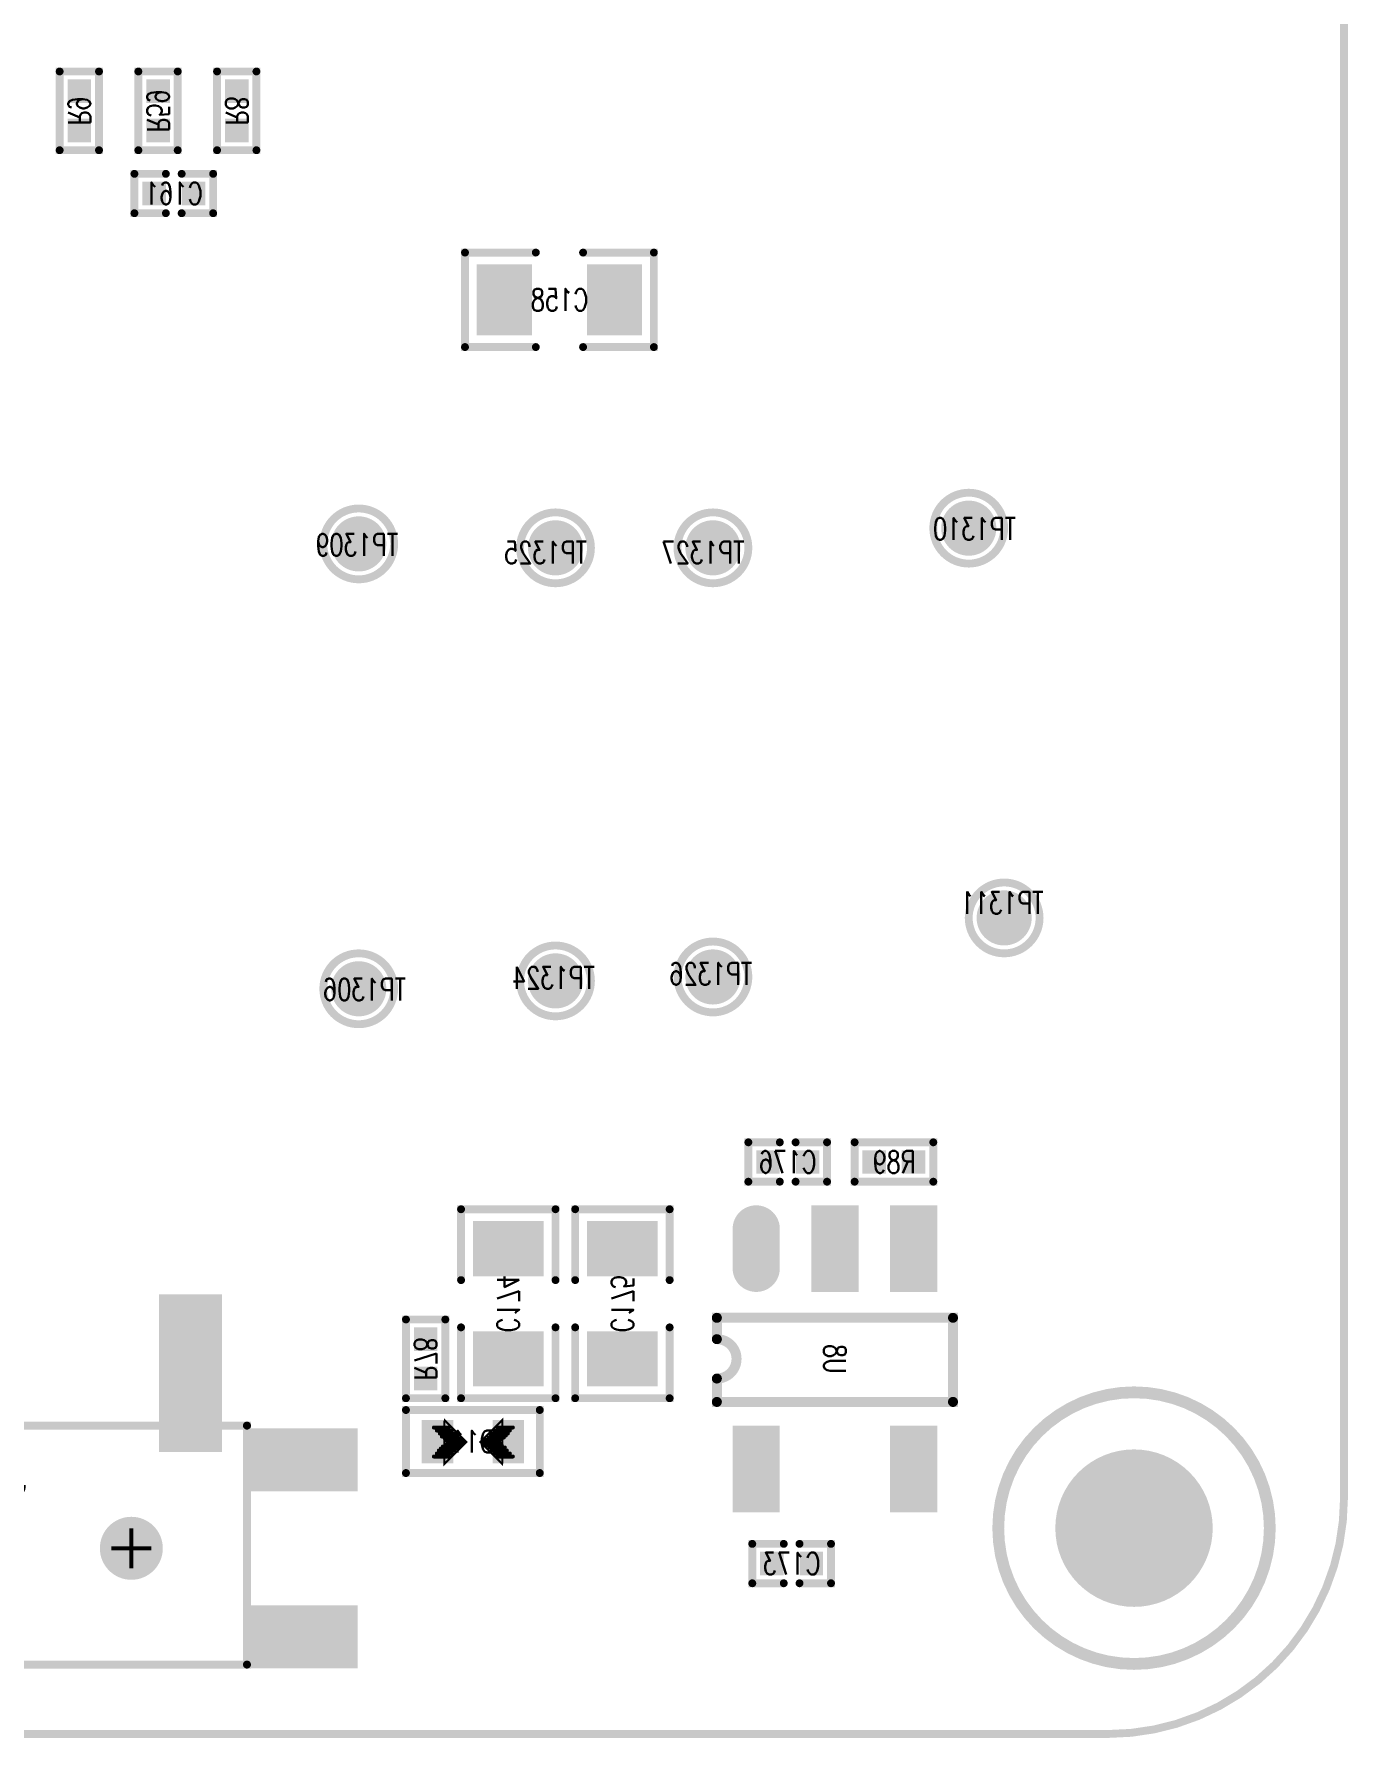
# Model space of a CAD drawing. Extents: x -52.6 to 3.6, y -24.2 to 61.8.
# Drawn here: x -13.12 to 3.57, y -23.56 to -1.92 of the extents above; entities that cross this region are included whole.
import ezdxf
from ezdxf.enums import TextEntityAlignment as Align

# ---------------------------------------------------------------- set-up
doc = ezdxf.new("R2010")
doc.units = 0
doc.linetypes.add('TRMIDX_0', pattern=[2, 1, 1])
doc.linetypes.add('TRMIDX_1', pattern=[2, 1, 1])
for name, color, linetype in [('BOARD_OUTLINE_00', 255, 'CONTINUOUS'), ('DRIL_NPLTE_THRU_01', 3, 'CONTINUOUS'), ('DRIL_NPLTE_THRU_02', 176, 'CONTINUOUS'), ('DRIL_NPLTE_THRU_03', 222, 'CONTINUOUS'), ('DRIL_NPLTE_THRU_04', 34, 'CONTINUOUS'), ('DRIL_NPLTE_THRU_05', 171, 'CONTINUOUS'), ('DRIL_NPLTE_THRU_06', 186, 'CONTINUOUS'), ('DRIL_NPLTE_THRU_07', 6, 'CONTINUOUS'), ('DRIL_NPLTE_THRU_08', 2, 'CONTINUOUS'), ('DRIL_PLTE_THRU_01', 3, 'CONTINUOUS'), ('DRIL_PLTE_THRU_02', 176, 'CONTINUOUS'), ('DRIL_PLTE_THRU_03', 222, 'CONTINUOUS'), ('DRIL_PLTE_THRU_04', 34, 'CONTINUOUS'), ('DRIL_PLTE_THRU_05', 171, 'CONTINUOUS'), ('DRIL_PLTE_THRU_06', 186, 'CONTINUOUS'), ('DRIL_PLTE_THRU_07', 6, 'CONTINUOUS'), ('DRIL_PLTE_THRU_08', 2, 'CONTINUOUS'), ('DRIL_SYMBOL', 255, 'CONTINUOUS'), ('PADS_BOT', 56, 'CONTINUOUS'), ('PADS_INNER', 96, 'CONTINUOUS'), ('PADS_TOP', 96, 'CONTINUOUS'), ('PART_BOT_2DLINE_00', 130, 'CONTINUOUS'), ('PART_BOT_2DLINE_126', 254, 'CONTINUOUS'), ('PART_BOT_COPPER_01', 5, 'CONTINUOUS'), ('PART_BOT_COPPER_121', 4, 'CONTINUOUS'), ('PART_BOT_CUTOUT_01', 5, 'CONTINUOUS'), ('PART_NAME_129', 3, 'CONTINUOUS')]:
    doc.layers.add(name, color=color, linetype=linetype)
doc.styles.add('W0$04', font='simplex', dxfattribs={"width": 0.75})

# ---------------------------------------------------------------- blocks, each defined once
blk = doc.blocks.new('BOARD_1')
at = {"layer": 'BOARD_OUTLINE_00', "const_width": 0.1}
blk.add_lwpolyline([(2.96515, 77.63739, 0.41421356), (-0.03411, 74.63813), (-0.03411, -4.3651, 0.41421356), (2.96515, -7.36436), (52.96851, -7.36436, 0.41421356), (55.96777, -4.3651), (55.96777, 74.63813, 0.41421356), (52.96851, 77.63739)], format="xyb", close=True, dxfattribs=at)
blk = doc.blocks.new('PART_BODY_BOT_17')
at = {"layer": 'PART_BOT_COPPER_121', "const_width": 1}
blk.add_lwpolyline([(0.5, 0, 1), (-0.5, 0, 1)], format="xyb", close=True, dxfattribs=at)
at = {"layer": 'PART_BOT_CUTOUT_01', "const_width": 0.15}
blk.add_lwpolyline([(1.725, 0, 1), (-1.725, 0, 1)], format="xyb", close=True, dxfattribs=at)
blk = doc.blocks.new('DRIL_HOLE_0')
blk.add_lwpolyline([(0, 0, 1), (0, 0, 1)], format="xyb", close=True)
blk = doc.blocks.new('PAD_0')
blk.add_lwpolyline([(0, 0, 1), (0, 0, 1)], format="xyb", close=True)
blk = doc.blocks.new('PAD_15')
at = {"const_width": 0.5}
blk.add_lwpolyline([(0, -0.25, 1), (0, 0.25, 1)], format="xyb", close=True, dxfattribs=at)
blk = doc.blocks.new('STK_BOT_23')
at = {"layer": 'DRIL_PLTE_THRU_01'}
blk.add_blockref('DRIL_HOLE_0', (0, 0), dxfattribs=at)
at = {"layer": 'DRIL_PLTE_THRU_02'}
blk.add_blockref('DRIL_HOLE_0', (0, 0), dxfattribs=at)
at = {"layer": 'DRIL_PLTE_THRU_03'}
blk.add_blockref('DRIL_HOLE_0', (0, 0), dxfattribs=at)
at = {"layer": 'DRIL_PLTE_THRU_04'}
blk.add_blockref('DRIL_HOLE_0', (0, 0), dxfattribs=at)
at = {"layer": 'DRIL_PLTE_THRU_05'}
blk.add_blockref('DRIL_HOLE_0', (0, 0), dxfattribs=at)
at = {"layer": 'DRIL_PLTE_THRU_06'}
blk.add_blockref('DRIL_HOLE_0', (0, 0), dxfattribs=at)
at = {"layer": 'DRIL_PLTE_THRU_07'}
blk.add_blockref('DRIL_HOLE_0', (0, 0), dxfattribs=at)
at = {"layer": 'DRIL_PLTE_THRU_08'}
blk.add_blockref('DRIL_HOLE_0', (0, 0), dxfattribs=at)
at = {"layer": 'PADS_BOT'}
blk.add_blockref('PAD_15', (0, 0), dxfattribs=at)
at = {"layer": 'PADS_INNER'}
blk.add_blockref('PAD_0', (0, 0), dxfattribs=at)
at = {"layer": 'PADS_TOP'}
blk.add_blockref('PAD_0', (0, 0), dxfattribs=at)
blk = doc.blocks.new('SYM_BOT_23')
for name in ['PART_BODY_BOT_17', 'STK_BOT_23']:
    blk.add_blockref(name, (0, 0))
blk = doc.blocks.new('PART_BOT_89')
blk.add_blockref('SYM_BOT_23', (0, 0))
blk = doc.blocks.new('SMOOTH_0$127')
at = {"const_width": 0.0635}
blk.add_lwpolyline([(-0.03175, 0, 1), (0.03175, 0, 1)], format="xyb", close=True, dxfattribs=at)
blk = doc.blocks.new('PART_BODY_BOT_18')
at = {"layer": 'PART_BOT_2DLINE_00', "const_width": 0.127}
blk.add_lwpolyline([(-0.25, 1.5, 1), (0.25, 1.5), (0.547, 1.5), (0.547, -1.5), (-0.521, -1.5), (-0.521, 1.5)], format="xyb", close=True, dxfattribs=at)
at = {"layer": 'PART_BOT_2DLINE_00'}
for p in [(-0.521, 1.5), (-0.25, 1.5), (0.25, 1.5), (0.547, 1.5), (-0.521, -1.5), (0.547, -1.5)]:
    blk.add_blockref('SMOOTH_0$127', p, dxfattribs=at)
blk = doc.blocks.new('PAD_16')
at = {"const_width": 0.3}
blk.add_lwpolyline([(-0.25, -0.15), (0.25, -0.15, 1), (0.25, 0.15), (-0.25, 0.15, 1)], format="xyb", close=True, dxfattribs=at)
blk = doc.blocks.new('STK_BOT_24')
at = {"layer": 'DRIL_PLTE_THRU_01'}
blk.add_blockref('DRIL_HOLE_0', (0, 0), dxfattribs=at)
at = {"layer": 'DRIL_PLTE_THRU_02'}
blk.add_blockref('DRIL_HOLE_0', (0, 0), dxfattribs=at)
at = {"layer": 'DRIL_PLTE_THRU_03'}
blk.add_blockref('DRIL_HOLE_0', (0, 0), dxfattribs=at)
at = {"layer": 'DRIL_PLTE_THRU_04'}
blk.add_blockref('DRIL_HOLE_0', (0, 0), dxfattribs=at)
at = {"layer": 'DRIL_PLTE_THRU_05'}
blk.add_blockref('DRIL_HOLE_0', (0, 0), dxfattribs=at)
at = {"layer": 'DRIL_PLTE_THRU_06'}
blk.add_blockref('DRIL_HOLE_0', (0, 0), dxfattribs=at)
at = {"layer": 'DRIL_PLTE_THRU_07'}
blk.add_blockref('DRIL_HOLE_0', (0, 0), dxfattribs=at)
at = {"layer": 'DRIL_PLTE_THRU_08'}
blk.add_blockref('DRIL_HOLE_0', (0, 0), dxfattribs=at)
at = {"layer": 'PADS_BOT'}
blk.add_blockref('PAD_16', (0, 0), dxfattribs=at)
at = {"layer": 'PADS_INNER'}
blk.add_blockref('PAD_0', (0, 0), dxfattribs=at)
at = {"layer": 'PADS_TOP'}
blk.add_blockref('PAD_0', (0, 0), dxfattribs=at)
blk = doc.blocks.new('PAD_17')
at = {"const_width": 0.6}
blk.add_lwpolyline([(-0.55, 0), (0.55, 0)], dxfattribs=at)
blk = doc.blocks.new('STK_BOT_25')
at = {"layer": 'DRIL_PLTE_THRU_01'}
blk.add_blockref('DRIL_HOLE_0', (0, 0), dxfattribs=at)
at = {"layer": 'DRIL_PLTE_THRU_02'}
blk.add_blockref('DRIL_HOLE_0', (0, 0), dxfattribs=at)
at = {"layer": 'DRIL_PLTE_THRU_03'}
blk.add_blockref('DRIL_HOLE_0', (0, 0), dxfattribs=at)
at = {"layer": 'DRIL_PLTE_THRU_04'}
blk.add_blockref('DRIL_HOLE_0', (0, 0), dxfattribs=at)
at = {"layer": 'DRIL_PLTE_THRU_05'}
blk.add_blockref('DRIL_HOLE_0', (0, 0), dxfattribs=at)
at = {"layer": 'DRIL_PLTE_THRU_06'}
blk.add_blockref('DRIL_HOLE_0', (0, 0), dxfattribs=at)
at = {"layer": 'DRIL_PLTE_THRU_07'}
blk.add_blockref('DRIL_HOLE_0', (0, 0), dxfattribs=at)
at = {"layer": 'DRIL_PLTE_THRU_08'}
blk.add_blockref('DRIL_HOLE_0', (0, 0), dxfattribs=at)
at = {"layer": 'PADS_BOT'}
blk.add_blockref('PAD_17', (0, 0), dxfattribs=at)
at = {"layer": 'PADS_INNER'}
blk.add_blockref('PAD_0', (0, 0), dxfattribs=at)
at = {"layer": 'PADS_TOP'}
blk.add_blockref('PAD_0', (0, 0), dxfattribs=at)
blk = doc.blocks.new('SYM_BOT_24')
for name, p in [('PART_BODY_BOT_18', (0, 0)), ('STK_BOT_24', (-1.4, 1)), ('STK_BOT_25', (1.4, 1)), ('STK_BOT_25', (-1.4, 0)), ('STK_BOT_25', (-1.4, -1)), ('STK_BOT_25', (1.4, -1))]:
    blk.add_blockref(name, p)
blk = doc.blocks.new('PART_BOT_115')
blk.add_blockref('SYM_BOT_24', (0, 0))
at = {"layer": 'PART_NAME_129', "style": 'W0$04', "width": 0.75}
blk.add_text('U8', height=0.28, rotation=180, dxfattribs=at).set_placement((0, 0), align=Align.MIDDLE_CENTER)
blk = doc.blocks.new('SMOOTH_0$1')
at = {"const_width": 0.05}
blk.add_lwpolyline([(-0.025, 0, 1), (0.025, 0, 1)], format="xyb", close=True, dxfattribs=at)
blk = doc.blocks.new('PART_BODY_BOT_164')
at = {"layer": 'PART_BOT_2DLINE_126', "const_width": 0.1}
for points in [[(-0.1, 0.25), (-0.5, 0.25), (-0.5, -0.25), (-0.1, -0.25)], [(0.1, 0.25), (0.5, 0.25), (0.5, -0.25), (0.1, -0.25)]]:
    blk.add_lwpolyline(points, dxfattribs=at)
at = {"layer": 'PART_BOT_2DLINE_126'}
for p in [(-0.5, 0.25), (-0.1, 0.25), (0.1, 0.25), (0.5, 0.25), (-0.5, -0.25), (-0.1, -0.25), (0.1, -0.25), (0.5, -0.25)]:
    blk.add_blockref('SMOOTH_0$1', p, dxfattribs=at)
blk = doc.blocks.new('PAD_1')
at = {"const_width": 0.3}
blk.add_lwpolyline([(-0.15, 0), (0.15, 0)], dxfattribs=at)
blk = doc.blocks.new('STK_BOT_408')
at = {"layer": 'DRIL_NPLTE_THRU_01'}
blk.add_blockref('DRIL_HOLE_0', (0, 0), dxfattribs=at)
at = {"layer": 'DRIL_NPLTE_THRU_02'}
blk.add_blockref('DRIL_HOLE_0', (0, 0), dxfattribs=at)
at = {"layer": 'DRIL_NPLTE_THRU_03'}
blk.add_blockref('DRIL_HOLE_0', (0, 0), dxfattribs=at)
at = {"layer": 'DRIL_NPLTE_THRU_04'}
blk.add_blockref('DRIL_HOLE_0', (0, 0), dxfattribs=at)
at = {"layer": 'DRIL_NPLTE_THRU_05'}
blk.add_blockref('DRIL_HOLE_0', (0, 0), dxfattribs=at)
at = {"layer": 'DRIL_NPLTE_THRU_06'}
blk.add_blockref('DRIL_HOLE_0', (0, 0), dxfattribs=at)
at = {"layer": 'DRIL_NPLTE_THRU_07'}
blk.add_blockref('DRIL_HOLE_0', (0, 0), dxfattribs=at)
at = {"layer": 'DRIL_NPLTE_THRU_08'}
blk.add_blockref('DRIL_HOLE_0', (0, 0), dxfattribs=at)
at = {"layer": 'PADS_BOT'}
blk.add_blockref('PAD_1', (0, 0), dxfattribs=at)
at = {"layer": 'PADS_INNER'}
blk.add_blockref('PAD_0', (0, 0), dxfattribs=at)
at = {"layer": 'PADS_TOP'}
blk.add_blockref('PAD_0', (0, 0), dxfattribs=at)
blk = doc.blocks.new('SYM_BOT_9')
for name, p in [('PART_BODY_BOT_164', (0, 0)), ('STK_BOT_408', (-0.25, 0)), ('STK_BOT_408', (0.25, 0))]:
    blk.add_blockref(name, p)
blk = doc.blocks.new('PART_BOT_145')
blk.add_blockref('SYM_BOT_9', (0, 0))
at = {"layer": 'PART_NAME_129', "style": 'W0$04', "width": 0.75}
blk.add_text('C161', height=0.28, rotation=180, dxfattribs=at).set_placement((0, 0), align=Align.MIDDLE_CENTER)
blk = doc.blocks.new('SMOOTH_0$0254')
at = {"const_width": 0.0127}
blk.add_lwpolyline([(-0.00635, 0, 1), (0.00635, 0, 1)], format="xyb", close=True, dxfattribs=at)
blk = doc.blocks.new('SMOOTH_0$0508')
at = {"const_width": 0.0254}
blk.add_lwpolyline([(-0.0127, 0, 1), (0.0127, 0, 1)], format="xyb", close=True, dxfattribs=at)
blk = doc.blocks.new('PART_BODY_BOT_29')
at = {"layer": 'PART_BOT_2DLINE_126', "const_width": 0.1}
blk.add_lwpolyline([(0.85, -0.4), (0.85, 0.4), (-0.85, 0.4), (-0.85, -0.4)], close=True, dxfattribs=at)
at = {"layer": 'PART_BOT_COPPER_01', "linetype": 'TRMIDX_0', "const_width": 0.0254}
for points in [[(-0.3556, -0.2667), (-0.08255, 0.00635), (-0.36195, 0.28575), (-0.36195, -0.254), (-0.3556, -0.254)], [(-0.3048, -0.1651), (-0.1397, 0), (-0.31115, 0.17145), (-0.31115, -0.1524), (-0.3048, -0.1524)]]:
    blk.add_lwpolyline(points, close=True, dxfattribs=at)
at = {"layer": 'PART_BOT_COPPER_01', "linetype": 'TRMIDX_1', "const_width": 0.0254}
for points in [[(0.3683, 0.2794), (0.09525, 0.00635), (0.37465, -0.27305), (0.37465, 0.2667), (0.3683, 0.2667)], [(0.3175, 0.1778), (0.1524, 0.0127), (0.32385, -0.15875), (0.32385, 0.1651), (0.3175, 0.1651)]]:
    blk.add_lwpolyline(points, close=True, dxfattribs=at)
at = {"layer": 'PART_BOT_COPPER_01', "linetype": 'TRMIDX_0', "const_width": 0.0508}
for points in [[(-0.3048, 0.1905), (-0.4953, 0.1905)], [(-0.2667, 0.1524), (-0.4572, 0.1524)], [(-0.2413, 0.1143), (-0.4318, 0.1143)], [(-0.2159, 0.0889), (-0.4064, 0.0889)], [(-0.1905, 0.0635), (-0.381, 0.0635)], [(-0.1524, 0.0381), (-0.3429, 0.0381)], [(-0.1397, -0.0127), (-0.3302, -0.0127)], [(-0.127, 0.0127), (-0.3175, 0.0127)], [(-0.3048, -0.1778), (-0.4953, -0.1778)], [(-0.2667, -0.1397), (-0.4572, -0.1397)], [(-0.2286, -0.1016), (-0.4191, -0.1016)], [(-0.2032, -0.0635), (-0.3937, -0.0635)], [(-0.1651, -0.0381), (-0.3556, -0.0381)]]:
    blk.add_lwpolyline(points, dxfattribs=at)
at = {"layer": 'PART_BOT_COPPER_01', "linetype": 'TRMIDX_1', "const_width": 0.0508}
for points in [[(0.1397, 0), (0.3302, 0)], [(0.1524, 0.0254), (0.3429, 0.0254)], [(0.1651, -0.0254), (0.3556, -0.0254)], [(0.1778, 0.0508), (0.3683, 0.0508)], [(0.2159, 0.0762), (0.4064, 0.0762)], [(0.2413, 0.1143), (0.4318, 0.1143)], [(0.2794, 0.1524), (0.4699, 0.1524)], [(0.3175, 0.1905), (0.508, 0.1905)], [(0.2032, -0.0508), (0.3937, -0.0508)], [(0.2286, -0.0762), (0.4191, -0.0762)], [(0.254, -0.1016), (0.4445, -0.1016)], [(0.2794, -0.1397), (0.4699, -0.1397)], [(0.3175, -0.1778), (0.508, -0.1778)]]:
    blk.add_lwpolyline(points, dxfattribs=at)
at = {"layer": 'PART_BOT_2DLINE_126'}
for p in [(-0.85, 0.4), (0.85, 0.4), (-0.85, -0.4), (0.85, -0.4)]:
    blk.add_blockref('SMOOTH_0$1', p, dxfattribs=at)
at = {"layer": 'PART_BOT_COPPER_01'}
for name, p in [('SMOOTH_0$0254', (-0.36195, 0.28575)), ('SMOOTH_0$0254', (0.3683, 0.2794)), ('SMOOTH_0$0254', (0.3683, 0.2667)), ('SMOOTH_0$0254', (0.37465, 0.2667)), ('SMOOTH_0$0508', (-0.4953, 0.1905)), ('SMOOTH_0$0508', (-0.4572, 0.1524)), ('SMOOTH_0$0508', (-0.4318, 0.1143)), ('SMOOTH_0$0508', (-0.4064, 0.0889)), ('SMOOTH_0$0508', (-0.381, 0.0635)), ('SMOOTH_0$0508', (-0.3429, 0.0381)), ('SMOOTH_0$0508', (-0.3302, -0.0127)), ('SMOOTH_0$0508', (-0.3175, 0.0127)), ('SMOOTH_0$0508', (-0.3048, 0.1905)), ('SMOOTH_0$0254', (-0.31115, 0.17145)), ('SMOOTH_0$0508', (-0.2667, 0.1524)), ('SMOOTH_0$0508', (-0.2413, 0.1143)), ('SMOOTH_0$0508', (-0.2159, 0.0889)), ('SMOOTH_0$0508', (-0.1905, 0.0635)), ('SMOOTH_0$0508', (-0.1524, 0.0381)), ('SMOOTH_0$0508', (-0.1397, -0.0127)), ('SMOOTH_0$0508', (-0.127, 0.0127)), ('SMOOTH_0$0254', (-0.1397, 0)), ('SMOOTH_0$0254', (-0.08255, 0.00635)), ('SMOOTH_0$0254', (0.09525, 0.00635)), ('SMOOTH_0$0508', (0.1397, 0)), ('SMOOTH_0$0508', (0.1524, 0.0254)), ('SMOOTH_0$0254', (0.1524, 0.0127)), ('SMOOTH_0$0508', (0.1651, -0.0254)), ('SMOOTH_0$0508', (0.1778, 0.0508)), ('SMOOTH_0$0508', (0.2159, 0.0762)), ('SMOOTH_0$0508', (0.2413, 0.1143)), ('SMOOTH_0$0508', (0.2794, 0.1524)), ('SMOOTH_0$0508', (0.3175, 0.1905)), ('SMOOTH_0$0254', (0.3175, 0.1778)), ('SMOOTH_0$0254', (0.3175, 0.1651)), ('SMOOTH_0$0508', (0.3302, 0)), ('SMOOTH_0$0254', (0.32385, 0.1651)), ('SMOOTH_0$0508', (0.3429, 0.0254)), ('SMOOTH_0$0508', (0.3556, -0.0254)), ('SMOOTH_0$0508', (0.3683, 0.0508)), ('SMOOTH_0$0508', (0.4064, 0.0762)), ('SMOOTH_0$0508', (0.4318, 0.1143)), ('SMOOTH_0$0508', (0.4699, 0.1524)), ('SMOOTH_0$0508', (0.508, 0.1905)), ('SMOOTH_0$0508', (-0.4953, -0.1778)), ('SMOOTH_0$0508', (-0.4572, -0.1397)), ('SMOOTH_0$0508', (-0.4191, -0.1016)), ('SMOOTH_0$0508', (-0.3937, -0.0635)), ('SMOOTH_0$0508', (-0.3556, -0.0381)), ('SMOOTH_0$0508', (-0.3048, -0.1778)), ('SMOOTH_0$0254', (-0.31115, -0.1524)), ('SMOOTH_0$0254', (-0.3048, -0.1524)), ('SMOOTH_0$0254', (-0.3048, -0.1651)), ('SMOOTH_0$0508', (-0.2667, -0.1397)), ('SMOOTH_0$0508', (-0.2286, -0.1016)), ('SMOOTH_0$0508', (-0.2032, -0.0635)), ('SMOOTH_0$0508', (-0.1651, -0.0381)), ('SMOOTH_0$0508', (0.2032, -0.0508)), ('SMOOTH_0$0508', (0.2286, -0.0762)), ('SMOOTH_0$0508', (0.254, -0.1016)), ('SMOOTH_0$0508', (0.2794, -0.1397)), ('SMOOTH_0$0508', (0.3175, -0.1778)), ('SMOOTH_0$0254', (0.32385, -0.15875)), ('SMOOTH_0$0508', (0.3937, -0.0508)), ('SMOOTH_0$0508', (0.4191, -0.0762)), ('SMOOTH_0$0508', (0.4445, -0.1016)), ('SMOOTH_0$0508', (0.4699, -0.1397)), ('SMOOTH_0$0508', (0.508, -0.1778)), ('SMOOTH_0$0254', (-0.36195, -0.254)), ('SMOOTH_0$0254', (-0.3556, -0.254)), ('SMOOTH_0$0254', (-0.3556, -0.2667)), ('SMOOTH_0$0254', (0.37465, -0.27305))]:
    blk.add_blockref(name, p, dxfattribs=at)
blk = doc.blocks.new('PAD_23')
at = {"const_width": 0.4}
blk.add_lwpolyline([(-0.275, 0), (0.275, 0)], dxfattribs=at)
blk = doc.blocks.new('STK_BOT_121')
at = {"layer": 'DRIL_PLTE_THRU_01'}
blk.add_blockref('DRIL_HOLE_0', (0, 0), dxfattribs=at)
at = {"layer": 'DRIL_PLTE_THRU_02'}
blk.add_blockref('DRIL_HOLE_0', (0, 0), dxfattribs=at)
at = {"layer": 'DRIL_PLTE_THRU_03'}
blk.add_blockref('DRIL_HOLE_0', (0, 0), dxfattribs=at)
at = {"layer": 'DRIL_PLTE_THRU_04'}
blk.add_blockref('DRIL_HOLE_0', (0, 0), dxfattribs=at)
at = {"layer": 'DRIL_PLTE_THRU_05'}
blk.add_blockref('DRIL_HOLE_0', (0, 0), dxfattribs=at)
at = {"layer": 'DRIL_PLTE_THRU_06'}
blk.add_blockref('DRIL_HOLE_0', (0, 0), dxfattribs=at)
at = {"layer": 'DRIL_PLTE_THRU_07'}
blk.add_blockref('DRIL_HOLE_0', (0, 0), dxfattribs=at)
at = {"layer": 'DRIL_PLTE_THRU_08'}
blk.add_blockref('DRIL_HOLE_0', (0, 0), dxfattribs=at)
at = {"layer": 'PADS_BOT', "rotation": 90}
blk.add_blockref('PAD_23', (0, 0), dxfattribs=at)
at = {"layer": 'PADS_INNER'}
blk.add_blockref('PAD_0', (0, 0), dxfattribs=at)
at = {"layer": 'PADS_TOP'}
blk.add_blockref('PAD_0', (0, 0), dxfattribs=at)
blk = doc.blocks.new('SYM_BOT_22')
for name, p in [('PART_BODY_BOT_29', (0, 0)), ('STK_BOT_121', (-0.45, 0)), ('STK_BOT_121', (0.45, 0))]:
    blk.add_blockref(name, p)
blk = doc.blocks.new('PART_BOT_181')
blk.add_blockref('SYM_BOT_22', (0, 0))
at = {"layer": 'PART_NAME_129', "style": 'W0$04', "width": 0.75}
blk.add_text('D11', height=0.28, rotation=180, dxfattribs=at).set_placement((0, 0), align=Align.MIDDLE_CENTER)
blk = doc.blocks.new('PART_BOT_185')
blk.add_blockref('SYM_BOT_9', (0, 0))
at = {"layer": 'PART_NAME_129', "style": 'W0$04', "width": 0.75}
blk.add_text('C176', height=0.28, rotation=180, dxfattribs=at).set_placement((0, 0), align=Align.MIDDLE_CENTER)
blk = doc.blocks.new('PART_BOT_188')
blk.add_blockref('SYM_BOT_9', (0, 0))
at = {"layer": 'PART_NAME_129', "style": 'W0$04', "width": 0.75}
blk.add_text('C173', height=0.28, rotation=180, dxfattribs=at).set_placement((0, 0), align=Align.MIDDLE_CENTER)
blk = doc.blocks.new('PART_BODY_BOT_163')
at = {"layer": 'PART_BOT_2DLINE_126', "const_width": 0.1}
for points in [[(-0.3, 0.6), (-1.2, 0.6), (-1.2, -0.6), (-0.3, -0.6)], [(0.3, -0.6), (1.2, -0.6), (1.2, 0.6), (0.3, 0.6)]]:
    blk.add_lwpolyline(points, dxfattribs=at)
at = {"layer": 'PART_BOT_2DLINE_126'}
for p in [(-1.2, 0.6), (-0.3, 0.6), (0.3, 0.6), (1.2, 0.6), (-1.2, -0.6), (-0.3, -0.6), (0.3, -0.6), (1.2, -0.6)]:
    blk.add_blockref('SMOOTH_0$1', p, dxfattribs=at)
blk = doc.blocks.new('PAD_3')
at = {"const_width": 0.7}
blk.add_lwpolyline([(-0.45, 0), (0.45, 0)], dxfattribs=at)
blk = doc.blocks.new('STK_BOT_406')
at = {"layer": 'DRIL_PLTE_THRU_01'}
blk.add_blockref('DRIL_HOLE_0', (0, 0), dxfattribs=at)
at = {"layer": 'DRIL_PLTE_THRU_02'}
blk.add_blockref('DRIL_HOLE_0', (0, 0), dxfattribs=at)
at = {"layer": 'DRIL_PLTE_THRU_03'}
blk.add_blockref('DRIL_HOLE_0', (0, 0), dxfattribs=at)
at = {"layer": 'DRIL_PLTE_THRU_04'}
blk.add_blockref('DRIL_HOLE_0', (0, 0), dxfattribs=at)
at = {"layer": 'DRIL_PLTE_THRU_05'}
blk.add_blockref('DRIL_HOLE_0', (0, 0), dxfattribs=at)
at = {"layer": 'DRIL_PLTE_THRU_06'}
blk.add_blockref('DRIL_HOLE_0', (0, 0), dxfattribs=at)
at = {"layer": 'DRIL_PLTE_THRU_07'}
blk.add_blockref('DRIL_HOLE_0', (0, 0), dxfattribs=at)
at = {"layer": 'DRIL_PLTE_THRU_08'}
blk.add_blockref('DRIL_HOLE_0', (0, 0), dxfattribs=at)
at = {"layer": 'PADS_BOT', "rotation": 90}
blk.add_blockref('PAD_3', (0, 0), dxfattribs=at)
at = {"layer": 'PADS_INNER'}
blk.add_blockref('PAD_0', (0, 0), dxfattribs=at)
at = {"layer": 'PADS_TOP'}
blk.add_blockref('PAD_0', (0, 0), dxfattribs=at)
blk = doc.blocks.new('SYM_BOT_12')
for name, p in [('PART_BODY_BOT_163', (0, 0)), ('STK_BOT_406', (-0.7, 0)), ('STK_BOT_406', (0.7, 0))]:
    blk.add_blockref(name, p)
blk = doc.blocks.new('PART_BOT_220')
blk.add_blockref('SYM_BOT_12', (0, 0))
at = {"layer": 'PART_NAME_129', "style": 'W0$04', "width": 0.75}
blk.add_text('C158', height=0.28, rotation=180, dxfattribs=at).set_placement((0, 0), align=Align.MIDDLE_CENTER)
blk = doc.blocks.new('PART_BOT_358')
blk.add_blockref('SYM_BOT_12', (0, 0))
at = {"layer": 'PART_NAME_129', "style": 'W0$04', "width": 0.75}
blk.add_text('C174', height=0.28, rotation=180, dxfattribs=at).set_placement((0, 0), align=Align.MIDDLE_CENTER)
blk = doc.blocks.new('PART_BOT_363')
blk.add_blockref('SYM_BOT_12', (0, 0))
at = {"layer": 'PART_NAME_129', "style": 'W0$04', "width": 0.75}
blk.add_text('C175', height=0.28, rotation=180, dxfattribs=at).set_placement((0, 0), align=Align.MIDDLE_CENTER)
blk = doc.blocks.new('SMOOTH_0$1016')
at = {"const_width": 0.0508}
blk.add_lwpolyline([(-0.0254, 0, 1), (0.0254, 0, 1)], format="xyb", close=True, dxfattribs=at)
blk = doc.blocks.new('PART_BODY_BOT_179')
at = {"layer": 'PART_BOT_2DLINE_126', "const_width": 0.102}
blk.add_lwpolyline([(-1.469, 1.558), (4.447, 1.558), (4.447, -1.477), (-1.469, -1.477)], close=True, dxfattribs=at)
at = {"layer": 'PART_BOT_2DLINE_126'}
for p in [(-1.469, 1.558), (4.447, 1.558), (-1.469, -1.477), (4.447, -1.477)]:
    blk.add_blockref('SMOOTH_0$1016', p, dxfattribs=at)
blk = doc.blocks.new('PAD_30')
at = {"const_width": 0.8}
blk.add_lwpolyline([(-1, 0), (1, 0)], dxfattribs=at)
blk = doc.blocks.new('STK_BOT_456')
at = {"layer": 'DRIL_PLTE_THRU_01'}
blk.add_blockref('DRIL_HOLE_0', (0, 0), dxfattribs=at)
at = {"layer": 'DRIL_PLTE_THRU_02'}
blk.add_blockref('DRIL_HOLE_0', (0, 0), dxfattribs=at)
at = {"layer": 'DRIL_PLTE_THRU_03'}
blk.add_blockref('DRIL_HOLE_0', (0, 0), dxfattribs=at)
at = {"layer": 'DRIL_PLTE_THRU_04'}
blk.add_blockref('DRIL_HOLE_0', (0, 0), dxfattribs=at)
at = {"layer": 'DRIL_PLTE_THRU_05'}
blk.add_blockref('DRIL_HOLE_0', (0, 0), dxfattribs=at)
at = {"layer": 'DRIL_PLTE_THRU_06'}
blk.add_blockref('DRIL_HOLE_0', (0, 0), dxfattribs=at)
at = {"layer": 'DRIL_PLTE_THRU_07'}
blk.add_blockref('DRIL_HOLE_0', (0, 0), dxfattribs=at)
at = {"layer": 'DRIL_PLTE_THRU_08'}
blk.add_blockref('DRIL_HOLE_0', (0, 0), dxfattribs=at)
at = {"layer": 'PADS_BOT', "rotation": 90}
blk.add_blockref('PAD_30', (0, 0), dxfattribs=at)
at = {"layer": 'PADS_INNER'}
blk.add_blockref('PAD_0', (0, 0), dxfattribs=at)
at = {"layer": 'PADS_TOP'}
blk.add_blockref('PAD_0', (0, 0), dxfattribs=at)
blk = doc.blocks.new('DRIL_SYMBOL_0$8')
at = {"layer": 'DRIL_SYMBOL', "const_width": 0.0508}
for points in [[(0, -0.254), (0, 0.254)], [(-0.254, 0), (0.254, 0)]]:
    blk.add_lwpolyline(points, dxfattribs=at)
blk = doc.blocks.new('DRIL_HOLE_0$8')
at = {"const_width": 0.4}
blk.add_lwpolyline([(-0.2, 0, 1), (0.2, 0, 1)], format="xyb", close=True, dxfattribs=at)
blk.add_blockref('DRIL_SYMBOL_0$8', (0, 0))
blk = doc.blocks.new('PAD_31')
at = {"const_width": 0.4}
blk.add_lwpolyline([(0, -0.2, 1), (0, 0.2, 1)], format="xyb", close=True, dxfattribs=at)
blk = doc.blocks.new('STK_BOT_457')
at = {"layer": 'DRIL_PLTE_THRU_01'}
blk.add_blockref('DRIL_HOLE_0$8', (0, 0), dxfattribs=at)
at = {"layer": 'DRIL_PLTE_THRU_02'}
blk.add_blockref('DRIL_HOLE_0$8', (0, 0), dxfattribs=at)
at = {"layer": 'DRIL_PLTE_THRU_03'}
blk.add_blockref('DRIL_HOLE_0$8', (0, 0), dxfattribs=at)
at = {"layer": 'DRIL_PLTE_THRU_04'}
blk.add_blockref('DRIL_HOLE_0$8', (0, 0), dxfattribs=at)
at = {"layer": 'DRIL_PLTE_THRU_05'}
blk.add_blockref('DRIL_HOLE_0$8', (0, 0), dxfattribs=at)
at = {"layer": 'DRIL_PLTE_THRU_06'}
blk.add_blockref('DRIL_HOLE_0$8', (0, 0), dxfattribs=at)
at = {"layer": 'DRIL_PLTE_THRU_07'}
blk.add_blockref('DRIL_HOLE_0$8', (0, 0), dxfattribs=at)
at = {"layer": 'DRIL_PLTE_THRU_08'}
blk.add_blockref('DRIL_HOLE_0$8', (0, 0), dxfattribs=at)
at = {"layer": 'PADS_BOT'}
blk.add_blockref('PAD_31', (0, 0), dxfattribs=at)
at = {"layer": 'PADS_INNER'}
blk.add_blockref('PAD_31', (0, 0), dxfattribs=at)
at = {"layer": 'PADS_TOP'}
blk.add_blockref('PAD_31', (0, 0), dxfattribs=at)
blk = doc.blocks.new('PAD_32')
at = {"const_width": 0.8}
blk.add_lwpolyline([(-0.7, 0), (0.7, 0)], dxfattribs=at)
blk = doc.blocks.new('STK_BOT_455')
at = {"layer": 'DRIL_PLTE_THRU_01'}
blk.add_blockref('DRIL_HOLE_0', (0, 0), dxfattribs=at)
at = {"layer": 'DRIL_PLTE_THRU_02'}
blk.add_blockref('DRIL_HOLE_0', (0, 0), dxfattribs=at)
at = {"layer": 'DRIL_PLTE_THRU_03'}
blk.add_blockref('DRIL_HOLE_0', (0, 0), dxfattribs=at)
at = {"layer": 'DRIL_PLTE_THRU_04'}
blk.add_blockref('DRIL_HOLE_0', (0, 0), dxfattribs=at)
at = {"layer": 'DRIL_PLTE_THRU_05'}
blk.add_blockref('DRIL_HOLE_0', (0, 0), dxfattribs=at)
at = {"layer": 'DRIL_PLTE_THRU_06'}
blk.add_blockref('DRIL_HOLE_0', (0, 0), dxfattribs=at)
at = {"layer": 'DRIL_PLTE_THRU_07'}
blk.add_blockref('DRIL_HOLE_0', (0, 0), dxfattribs=at)
at = {"layer": 'DRIL_PLTE_THRU_08'}
blk.add_blockref('DRIL_HOLE_0', (0, 0), dxfattribs=at)
at = {"layer": 'PADS_BOT'}
blk.add_blockref('PAD_32', (0, 0), dxfattribs=at)
at = {"layer": 'PADS_INNER'}
blk.add_blockref('PAD_0', (0, 0), dxfattribs=at)
at = {"layer": 'PADS_TOP'}
blk.add_blockref('PAD_0', (0, 0), dxfattribs=at)
blk = doc.blocks.new('SYM_BOT_47')
for name, p in [('STK_BOT_456', (-0.75, 2.225)), ('STK_BOT_456', (2.25, 2.225)), ('STK_BOT_456', (3.75, 2.225)), ('STK_BOT_455', (-2.175, 1.125)), ('PART_BODY_BOT_179', (0, 0)), ('STK_BOT_455', (5.175, 1.125)), ('STK_BOT_457', (0, 0)), ('STK_BOT_457', (3, 0)), ('STK_BOT_455', (-2.175, -1.125)), ('STK_BOT_455', (5.175, -1.125))]:
    blk.add_blockref(name, p)
blk = doc.blocks.new('PART_BOT_430')
blk.add_blockref('SYM_BOT_47', (0, 0))
at = {"layer": 'PART_NAME_129', "style": 'W0$04', "width": 0.75}
blk.add_text('J2', height=0.28, dxfattribs=at).set_placement((1.5, 0.8486), align=Align.MIDDLE_CENTER)
blk = doc.blocks.new('PART_BODY_BOT_166')
at = {"layer": 'PART_BOT_2DLINE_126', "const_width": 0.1}
blk.add_lwpolyline([(-0.5, 0.25), (0.5, 0.25), (0.5, -0.25), (-0.5, -0.25)], close=True, dxfattribs=at)
at = {"layer": 'PART_BOT_2DLINE_126'}
for p in [(-0.5, 0.25), (0.5, 0.25), (-0.5, -0.25), (0.5, -0.25)]:
    blk.add_blockref('SMOOTH_0$1', p, dxfattribs=at)
blk = doc.blocks.new('SYM_BOT_5')
for name, p in [('PART_BODY_BOT_166', (0, 0)), ('STK_BOT_408', (-0.25, 0)), ('STK_BOT_408', (0.25, 0))]:
    blk.add_blockref(name, p)
blk = doc.blocks.new('PART_BOT_439')
blk.add_blockref('SYM_BOT_5', (0, 0))
at = {"layer": 'PART_NAME_129', "style": 'W0$04', "width": 0.75}
blk.add_text('R8', height=0.28, rotation=180, dxfattribs=at).set_placement((0, 0), align=Align.MIDDLE_CENTER)
blk = doc.blocks.new('PART_BOT_440')
blk.add_blockref('SYM_BOT_5', (0, 0))
at = {"layer": 'PART_NAME_129', "style": 'W0$04', "width": 0.75}
blk.add_text('R9', height=0.28, rotation=180, dxfattribs=at).set_placement((0, 0), align=Align.MIDDLE_CENTER)
blk = doc.blocks.new('PART_BOT_467')
blk.add_blockref('SYM_BOT_5', (0, 0))
at = {"layer": 'PART_NAME_129', "style": 'W0$04', "width": 0.75}
blk.add_text('R59', height=0.28, rotation=180, dxfattribs=at).set_placement((0, 0), align=Align.MIDDLE_CENTER)
blk = doc.blocks.new('PART_BOT_493')
blk.add_blockref('SYM_BOT_5', (0, 0))
at = {"layer": 'PART_NAME_129', "style": 'W0$04', "width": 0.75}
blk.add_text('R89', height=0.28, dxfattribs=at).set_placement((0, 0), align=Align.MIDDLE_CENTER)
blk = doc.blocks.new('PART_BOT_548')
blk.add_blockref('SYM_BOT_5', (0, 0))
at = {"layer": 'PART_NAME_129', "style": 'W0$04', "width": 0.75}
blk.add_text('R78', height=0.28, rotation=180, dxfattribs=at).set_placement((0, 0), align=Align.MIDDLE_CENTER)
blk = doc.blocks.new('PART_BODY_BOT_14')
at = {"layer": 'PART_BOT_2DLINE_126', "const_width": 0.10008}
blk.add_lwpolyline([(0.450088, 0, 1), (-0.450088, 0, 1)], format="xyb", close=True, dxfattribs=at)
blk = doc.blocks.new('PAD_4')
at = {"const_width": 0.35}
blk.add_lwpolyline([(0, -0.175, 1), (0, 0.175, 1)], format="xyb", close=True, dxfattribs=at)
blk = doc.blocks.new('STK_BOT_12')
at = {"layer": 'DRIL_PLTE_THRU_01'}
blk.add_blockref('DRIL_HOLE_0', (0, 0), dxfattribs=at)
at = {"layer": 'DRIL_PLTE_THRU_02'}
blk.add_blockref('DRIL_HOLE_0', (0, 0), dxfattribs=at)
at = {"layer": 'DRIL_PLTE_THRU_03'}
blk.add_blockref('DRIL_HOLE_0', (0, 0), dxfattribs=at)
at = {"layer": 'DRIL_PLTE_THRU_04'}
blk.add_blockref('DRIL_HOLE_0', (0, 0), dxfattribs=at)
at = {"layer": 'DRIL_PLTE_THRU_05'}
blk.add_blockref('DRIL_HOLE_0', (0, 0), dxfattribs=at)
at = {"layer": 'DRIL_PLTE_THRU_06'}
blk.add_blockref('DRIL_HOLE_0', (0, 0), dxfattribs=at)
at = {"layer": 'DRIL_PLTE_THRU_07'}
blk.add_blockref('DRIL_HOLE_0', (0, 0), dxfattribs=at)
at = {"layer": 'DRIL_PLTE_THRU_08'}
blk.add_blockref('DRIL_HOLE_0', (0, 0), dxfattribs=at)
at = {"layer": 'PADS_BOT'}
blk.add_blockref('PAD_4', (0, 0), dxfattribs=at)
at = {"layer": 'PADS_INNER'}
blk.add_blockref('PAD_0', (0, 0), dxfattribs=at)
at = {"layer": 'PADS_TOP'}
blk.add_blockref('PAD_0', (0, 0), dxfattribs=at)
blk = doc.blocks.new('SYM_BOT_16')
for name in ['PART_BODY_BOT_14', 'STK_BOT_12']:
    blk.add_blockref(name, (0, 0))
blk = doc.blocks.new('PART_BOT_722')
blk.add_blockref('SYM_BOT_16', (0, 0))
at = {"layer": 'PART_NAME_129', "style": 'W0$04', "width": 0.75}
blk.add_text('TP1306', height=0.28, dxfattribs=at).set_placement((-0.6, -0.15))
blk = doc.blocks.new('PART_BOT_723')
blk.add_blockref('SYM_BOT_16', (0, 0))
at = {"layer": 'PART_NAME_129', "style": 'W0$04', "width": 0.75}
blk.add_text('TP1309', height=0.28, dxfattribs=at).set_placement((-0.5, -0.15))
blk = doc.blocks.new('PART_BOT_724')
blk.add_blockref('SYM_BOT_16', (0, 0))
at = {"layer": 'PART_NAME_129', "style": 'W0$04', "width": 0.75}
blk.add_text('TP1310', height=0.28, dxfattribs=at).set_placement((-0.6, -0.15))
blk = doc.blocks.new('PART_BOT_725')
blk.add_blockref('SYM_BOT_16', (0, 0))
at = {"layer": 'PART_NAME_129', "style": 'W0$04', "width": 0.75}
blk.add_text('TP1311', height=0.28, dxfattribs=at).set_placement((-0.5, 0.05))
blk = doc.blocks.new('PART_BOT_726')
blk.add_blockref('SYM_BOT_16', (0, 0))
at = {"layer": 'PART_NAME_129', "style": 'W0$04', "width": 0.75}
blk.add_text('TP1324', height=0.28, dxfattribs=at).set_placement((-0.5, -0.1))
blk = doc.blocks.new('PART_BOT_727')
blk.add_blockref('SYM_BOT_16', (0, 0))
at = {"layer": 'PART_NAME_129', "style": 'W0$04', "width": 0.75}
blk.add_text('TP1325', height=0.28, dxfattribs=at).set_placement((-0.4, -0.2))
blk = doc.blocks.new('PART_BOT_728')
blk.add_blockref('SYM_BOT_16', (0, 0))
at = {"layer": 'PART_NAME_129', "style": 'W0$04', "width": 0.75}
blk.add_text('TP1326', height=0.28, dxfattribs=at).set_placement((-0.5, -0.1))
blk = doc.blocks.new('PART_BOT_729')
blk.add_blockref('SYM_BOT_16', (0, 0))
at = {"layer": 'PART_NAME_129', "style": 'W0$04', "width": 0.75}
blk.add_text('TP1327', height=0.28, dxfattribs=at).set_placement((-0.4, -0.2))

msp = doc.modelspace()

# ---------------------------------------------------------------- block references
msp.add_blockref('BOARD_1', (-52.45, -16.15))
at = {"xscale": -1}
for name, p, rotation in [('PART_BOT_440', (-12.55, -2.9), -270), ('PART_BOT_467', (-11.55, -2.9), -270), ('PART_BOT_439', (-10.55, -2.9), -270), ('PART_BOT_145', (-11.35, -3.95), -180), ('PART_BOT_220', (-6.45, -5.3), -180), ('PART_BOT_185', (-3.55, -16.25), -180), ('PART_BOT_115', (-2.95, -18.75), -270), ('PART_BOT_358', (-7.1, -18.05), -270), ('PART_BOT_363', (-5.65, -18.05), -270), ('PART_BOT_548', (-8.15, -18.75), -270), ('PART_BOT_181', (-7.55, -19.8), -180), ('PART_BOT_188', (-3.5, -21.35), -180)]:
    msp.add_blockref(name, p, dxfattribs=dict(at, rotation=rotation))
for name, p in [('PART_BOT_724', (-1.25, -8.2)), ('PART_BOT_723', (-9, -8.4)), ('PART_BOT_727', (-6.5, -8.45)), ('PART_BOT_729', (-4.5, -8.45)), ('PART_BOT_725', (-0.8, -13.15)), ('PART_BOT_728', (-4.5, -13.9)), ('PART_BOT_722', (-9, -14.05)), ('PART_BOT_726', (-6.5, -13.95)), ('PART_BOT_493', (-2.2, -16.25)), ('PART_BOT_430', (-11.889, -21.156)), ('PART_BOT_89', (0.85, -20.9))]:
    msp.add_blockref(name, p, dxfattribs=at)

doc.saveas('drawing.dxf')
